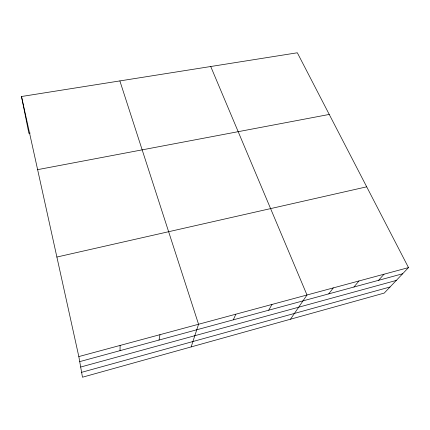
<?xml version="1.0" encoding="UTF-8"?>
<svg xmlns="http://www.w3.org/2000/svg" width="430" height="430" viewBox="0 0 430 430"><rect width="100%" height="100%" fill="white"/><g stroke="black" fill="none" stroke-linecap="round" stroke-linejoin="round"><path stroke-width="0.64" d="M120.034 350.66L120.099 345.435M159.025 340.049L159.987 334.669M191.162 346.908L198.558 324.258L119.873 80.921M233.291 319.845L235.876 314.19M268.68 310.213L272.002 304.44M290.487 319.216L306.993 294.996L210.727 66.516M328.767 293.867L333.282 287.901M353.96 287.014L358.948 280.973M378.572 280.317L384.017 274.206M408.5 267.6L384.248 293.072L82.474 377.217L78.824 356.572L21.5 96.513L297.34 52.782L408.5 267.6L78.824 356.572M81.609 372.332L390.042 286.982M80.673 367.037L396.283 280.43M79.717 361.625L402.625 273.77M56.884 257.043L366.704 186.824M37.62 169.651L329.246 114.439M30.197 133.058L28.874 133.289L21.5 96.513"/></g></svg>
